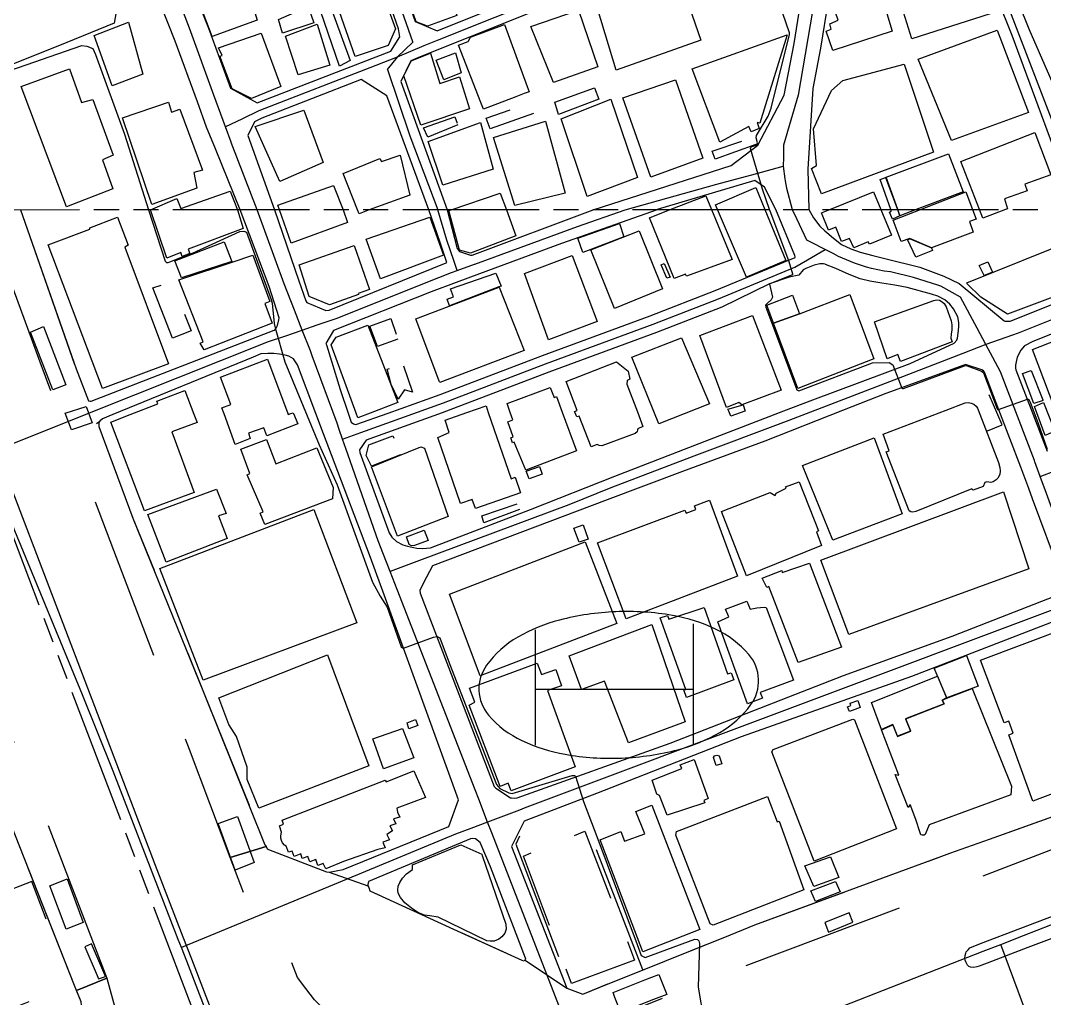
# Model space of a CAD drawing. Header units: millimetres. Extents: x 198785 to 203305, y 542885 to 545889.
# Drawn here: x 202383.6 to 202611.8, y 544328.8 to 544546.7 of the extents above; entities that cross this region are included whole.
import ezdxf

# ---------------------------------------------------------------- set-up
doc = ezdxf.new("R2010")
doc.units = ezdxf.units.MM
for name, pattern in [('FENCE_25K', [54.3, 28.7, -9.2, -16.4]), ('HIDDEN_BULD_25K', [28.8, 18.4, -10.4]), ('HIDDEN_IN_25K', [56.5, 36.5, -20]), ('HIDDEN_SIGUNGU_25K', [51.2, 30.4, -3.2, 5.6, -3.2, 5.6, -3.2])]:
    doc.linetypes.add(name, pattern=pattern)
for name, color, linetype in [('A0013114', 253, 'Continuous'), ('A0013117', 253, 'Continuous'), ('A0023214', 253, 'Continuous'), ('A0023217', 253, 'Continuous'), ('A0033324', 253, 'Continuous'), ('A0043325', 253, 'Continuous'), ('A0151224', 253, 'Continuous'), ('B0014111', 253, 'Continuous'), ('B0014112', 253, 'Continuous'), ('B0014113', 253, 'Continuous'), ('B0014114', 253, 'Continuous'), ('B0014116', 253, 'Continuous'), ('B0014118', 253, 'Continuous'), ('B0014511', 253, 'Continuous'), ('B0024120', 253, 'Continuous'), ('C0076117', 253, 'Continuous'), ('C0523121', 253, 'Continuous'), ('F0017111', 253, 'Continuous'), ('G0018113', 253, 'Continuous')]:
    doc.layers.add(name, color=color, linetype=linetype)

# ---------------------------------------------------------------- blocks, each defined once
blk = doc.blocks.new('B0014511')
at = {"layer": 'B0014511'}
blk.add_lwpolyline([(-31.17, -1.27, 0.169014), (-29, -6.77, 0.105159), (-21.57, -12.43, 0.067248), (-11.97, -15.47, 0.053397), (0.67, -16.3, 0.053397), (13.19, -14.44, 0.067248), (22.51, -10.63, 0.105159), (29.45, -4.38, 0.169014), (31.17, 1.27, 0.169014), (29, 6.77, 0.105159), (21.57, 12.43, 0.067248), (11.97, 15.47, 0.053397), (-0.67, 16.3, 0.053397), (-13.19, 14.44, 0.067248), (-22.51, 10.63, 0.105159), (-29.45, 4.38, 0.169014)], format="xyb", close=True, dxfattribs=at)
for points in [[(-18.64, 12.26), (-18.64, -13.46)], [(16.58, 13.62), (16.58, -13.46)], [(-18.64, -0.94), (16.58, -0.94)]]:
    blk.add_lwpolyline(points, dxfattribs=at)

msp = doc.modelspace()

# ---------------------------------------------------------------- linework, layer by layer
at = {"layer": 'A0013114'}
for points in [[(202383.58, 544504.49), (202383.58, 544504.49)], [(202383.58, 544504.49), (202384.51, 544501.77), (202395.97, 544469.11), (202398.77, 544461.93)], [(202401.01, 544456.22), (202408.65, 544435.83), (202424.4, 544397.06), (202438.05, 544363.04), (202438.3, 544362.63), (202438.59, 544362.16), (202438.87, 544361.97), (202451.79, 544356.97), (202452.36, 544356.91)], [(202374.77, 544278.66), (202375.21, 544279.19), (202387.76, 544306.69), (202397.17, 544327.33), (202397.11, 544328.02), (202395.65, 544331.7), (202382.43, 544364.99), (202370.38, 544395.89), (202356, 544430.18), (202355.9, 544430.35), (202318.02, 544415.03)], [(202505.37, 544331.12), (202508.88, 544329.77), (202514.53, 544332.04), (202521.85, 544334.98), (202532.54, 544339.27), (202540.54, 544342.48), (202547.25, 544345.17), (202588.92, 544360.49), (202590.7, 544361.13), (202599.58, 544364.3), (202632.53, 544376.07)], [(202461.01, 544353.86), (202461.23, 544353.49), (202461.47, 544352.74), (202480.11, 544344.23), (202495.29, 544337.31), (202495.7, 544337.2), (202496.05, 544337.3)]]:
    msp.add_lwpolyline(points, dxfattribs=at)
at = {"layer": 'A0013117'}
for points in [[(202612.12, 544707.19), (202611.5, 544704.48), (202595.85, 544667.79), (202580.78, 544637.2), (202577.28, 544630.55), (202579.54, 544619.29), (202582.53, 544611.03), (202595.26, 544577.37), (202608.32, 544544.81), (202615.21, 544529.02)], [(202618.91, 544504.58), (202604.61, 544543.33), (202591.54, 544575.92), (202578.77, 544609.64), (202576.31, 544616.47), (202574.48, 544619.19), (202571.72, 544620.25), (202562.21, 544599.52), (202559.66, 544594.21), (202559.85, 544589.57), (202562.25, 544578.4), (202563.52, 544572.48), (202564.71, 544566.93), (202564.52, 544560.62), (202563.59, 544551.11), (202561.89, 544540.51), (202560.16, 544531.57), (202559.06, 544513.57), (202559.28, 544504.56)], [(202476.42, 544544.41), (202546.05, 544572.3), (202553.79, 544575.16), (202555.19, 544579.8), (202553.6, 544587.76), (202553.32, 544589.18), (202551.09, 544595.01), (202550.04, 544596.83), (202548.29, 544599.87), (202544.25, 544605.87), (202540.91, 544611.17), (202538.4, 544612.48), (202526.52, 544612.14), (202511.27, 544607.13), (202501.79, 544603.34), (202474.45, 544593.01), (202467.32, 544590.31), (202463.79, 544589), (202457.4, 544586.64), (202457.68, 544585.77), (202471.53, 544546.46), (202476.42, 544544.41)], [(202430.4, 544531.61), (202436.35, 544528.32), (202466.14, 544539.85), (202468.1, 544543.03), (202467.86, 544544.82), (202453.9, 544584.48), (202453.63, 544585.29), (202419.23, 544573.29), (202418.07, 544572.76), (202416.37, 544568), (202425.51, 544544.96), (202430.4, 544531.61)], [(202511.23, 544504.54), (202541.98, 544514.42), (202547.88, 544518.9), (202553.75, 544530.03), (202555.98, 544541.56), (202557.64, 544551.88), (202558.19, 544557.51), (202558.41, 544561.15), (202555.21, 544569.86), (202554.18, 544571.04), (202547.48, 544568.57), (202472.11, 544538.37), (202470.58, 544537.71), (202468.38, 544533.08), (202478.71, 544504.53)], [(202432.55, 544504.51), (202427.02, 544518.11), (202425.06, 544522.92), (202423, 544528.56), (202418.04, 544542.11), (202408.66, 544565.75), (202405.4, 544566.79), (202367.27, 544551.82)], [(202474.61, 544504.52), (202465.24, 544529.89), (202459.48, 544533.52), (202437.39, 544524.96), (202435.72, 544524.15), (202434.27, 544521.04), (202440.18, 544504.51)], [(202551.92, 544504.56), (202549.4, 544509.54), (202547.28, 544511.06), (202525.49, 544504.55)], [(202398.77, 544461.93), (202399.14, 544461.84), (202399.33, 544461.84), (202440.1, 544477.69), (202440.47, 544477.97), (202440.85, 544478.7), (202441.17, 544479.96), (202441.22, 544480.42), (202439.03, 544487.45), (202432.55, 544504.51)], [(202432.55, 544504.51), (202432.55, 544504.51)], [(202440.18, 544504.51), (202445.61, 544488.66), (202447.21, 544484.22), (202447.37, 544483.87), (202451.66, 544482.09), (202452.39, 544482.12), (202478.48, 544492.69), (202478.61, 544492.77), (202477.09, 544497.23), (202474.61, 544504.52)], [(202440.18, 544504.51), (202440.18, 544504.51)], [(202525.49, 544504.54), (202504.18, 544497.03), (202485.9, 544490.23), (202480.69, 544488.29), (202475.11, 544486.21), (202453.36, 544477.65), (202451.65, 544474.74), (202451.75, 544474.4), (202454.86, 544464.48), (202456.62, 544459.18), (202457.29, 544457.16), (202457.83, 544456.82), (202458.01, 544456.74), (202458.34, 544456.64), (202465.54, 544459.22), (202477.15, 544463.39), (202499.92, 544472.04), (202523.9, 544480.9), (202538.44, 544486.56), (202556.22, 544493.92), (202556.22, 544494.06), (202556.14, 544494.32), (202551.92, 544504.55)], [(202474.61, 544504.52), (202474.61, 544504.52)], [(202478.71, 544504.52), (202480.93, 544495.87), (202481.39, 544495.2), (202483.9, 544494.38), (202484.27, 544494.39), (202511.23, 544504.54)], [(202478.71, 544504.53), (202478.71, 544504.52)], [(202511.23, 544504.54), (202511.24, 544504.54)], [(202525.49, 544504.55), (202525.49, 544504.54)], [(202551.92, 544504.55), (202551.92, 544504.56)], [(202559.28, 544504.56), (202559.28, 544504.56)], [(202559.28, 544504.56), (202560.32, 544502.69), (202561.73, 544500.84), (202562.88, 544499.82), (202563.32, 544499.43), (202564.79, 544498.2), (202566.53, 544496.79), (202568.66, 544495.83), (202570.69, 544495.06), (202573.53, 544494.36), (202576.51, 544493.61), (202584.02, 544491.72), (202589.4, 544489.73), (202592.78, 544488.11), (202602.82, 544479.77), (202603.05, 544479.72), (202603.45, 544479.72), (202604.13, 544479.72), (202624.29, 544487.75)], [(202562.06, 544492.49), (202561.76, 544492.47), (202560.5, 544492.16), (202558.65, 544491.43), (202558.02, 544491.14), (202557.06, 544489.93), (202554.88, 544489.49), (202550.49, 544488.01), (202539.93, 544482.85), (202525.32, 544477.16), (202501.33, 544468.3), (202478.53, 544459.64), (202477.56, 544459.29), (202460.6, 544453.2), (202459.16, 544451.01), (202459.19, 544450.46), (202465.77, 544432.52), (202466.32, 544431.59), (202467.41, 544430.61), (202468.83, 544429.84), (202469.82, 544429.58), (202470.52, 544429.43), (202471.21, 544429.27), (202471.92, 544429.11), (202473.17, 544429.07), (202474.97, 544429.18), (202497.24, 544437.71), (202516.01, 544445.19), (202536.15, 544452.99), (202553.74, 544459.69), (202560.17, 544462.14), (202581.88, 544470.29), (202591.65, 544474.78), (202592.3, 544475.45), (202592.42, 544475.92), (202592.6, 544477.01), (202592.73, 544478.42), (202592.73, 544479.41), (202592.46, 544480.64), (202591.51, 544482.46), (202590.72, 544483.5), (202589.62, 544484.47), (202588.02, 544485.29), (202586.59, 544485.75), (202581.21, 544487.18), (202578.45, 544487.74), (202575.56, 544488.13), (202572.91, 544488.59), (202570.75, 544489.15), (202568.24, 544490.13), (202565.33, 544491.47), (202563.01, 544492.35), (202562.93, 544492.37), (202562.54, 544492.47), (202562.06, 544492.49)], [(202627.56, 544482.43), (202609.18, 544475.19), (202607.36, 544474.18), (202606.56, 544473.25), (202605.75, 544471.68), (202605.45, 544470.25), (202605.37, 544469.89), (202605.35, 544469.21), (202605.43, 544468.82), (202608.86, 544459.99), (202612.44, 544450.76)], [(202452.36, 544356.91), (202455.51, 544357.55), (202479.01, 544367.09), (202481.23, 544373.03), (202464.64, 544418.69), (202462.73, 544423.97), (202461.57, 544427.03), (202452.9, 544449.95), (202451.13, 544454.62), (202449.42, 544459.14), (202445.31, 544470), (202444.42, 544471.29), (202443.38, 544471.88), (202442.56, 544472.1), (202441.33, 544472.38), (202440.03, 544472.53), (202438.68, 544472.53), (202437.13, 544472.43), (202435.4, 544471.7), (202404.19, 544458.9), (202401.89, 544457.95), (202401.29, 544457.42), (202401.07, 544457.13), (202401.01, 544456.78), (202401.01, 544456.22)], [(202594.19, 544470.01), (202593.81, 544469.93), (202576.43, 544463.55), (202566.78, 544459.76), (202549.48, 544452.98), (202531.13, 544446.23), (202514.32, 544439.91), (202475.39, 544425.19), (202474.1, 544422.68), (202472.62, 544419.8), (202472.68, 544419.08), (202489.12, 544375.99), (202489.51, 544375.63), (202492.8, 544373.52), (202493.01, 544373.46), (202493.65, 544373.4), (202494.3, 544373.47), (202528.41, 544385.64), (202566.98, 544400.77), (202591.2, 544409.54), (202614.24, 544418.5)], [(202615.47, 544423.15), (202609.17, 544440.09), (202608.3, 544442.42), (202606.5, 544447.14), (202601.61, 544459.95), (202598.4, 544468.35), (202598.22, 544468.61), (202597.85, 544468.85), (202594.19, 544470.01)], [(202632.53, 544376.07), (202632.46, 544376.42), (202629.85, 544384.13), (202618.01, 544413.62), (202617.7, 544413.77), (202616.56, 544413.8), (202582.16, 544400.53), (202544.17, 544387.05), (202511.94, 544374.48), (202495.84, 544368.31), (202492.99, 544362.68), (202505.37, 544331.12)], [(202496.05, 544337.3), (202496.2, 544337.52), (202496.17, 544337.77), (202488.34, 544358.12), (202486.03, 544363.52), (202484.98, 544364.39), (202484.31, 544364.45), (202483.84, 544364.38), (202461.16, 544354.87), (202460.97, 544354.18), (202461.01, 544353.86)]]:
    msp.add_lwpolyline(points, dxfattribs=at)
at = {"layer": 'A0023214'}
for points in [[(202443.23, 544278.74), (202426.33, 544322.37), (202420.63, 544337.08), (202419.44, 544340.16), (202418.74, 544341.96), (202404.22, 544379.46), (202397.39, 544396.47), (202382.33, 544433.01), (202378.34, 544443.22), (202375.7, 544449.97)], [(202443.23, 544278.74), (202494.05, 544298.61), (202508.78, 544304.37), (202511.93, 544305.6), (202515.3, 544306.92), (202525.45, 544310.89), (202528.66, 544312.14), (202531.39, 544313.21), (202540.56, 544316.79), (202542.71, 544317.63), (202546.52, 544319.12), (202598.14, 544339.3), (202602.06, 544340.84), (202607.14, 544342.82), (202640.63, 544355.91), (202643.84, 544357.17), (202648.67, 544359.05), (202669.34, 544367.13), (202671.95, 544368.16), (202674.79, 544369.27), (202715.57, 544385.21), (202737.61, 544393.46), (202746.41, 544396.76)]]:
    msp.add_lwpolyline(points, dxfattribs=at)
at = {"layer": 'A0023217'}
for points in [[(202572.3, 544627.2), (202573.52, 544625.76), (202574.2, 544624.84), (202575.74, 544622.77), (202576.58, 544621.03), (202594, 544575.16), (202621.06, 544504.58), (202621.06, 544504.58)], [(202454.52, 544588.78), (202455.52, 544585.97), (202470.98, 544542), (202471.02, 544541.88), (202467.55, 544538.52)], [(202560, 544575.6), (202554.28, 544573.32), (202476.42, 544542.25), (202473.5, 544541.06), (202467.55, 544538.52)], [(202560, 544575.6), (202560.47, 544571.52), (202560.76, 544568.97), (202561.47, 544561.15), (202560.65, 544551.88), (202556.91, 544530.03), (202553.63, 544518.9), (202553.61, 544516.17), (202553.6, 544514.21)], [(202429.28, 544522.98), (202426.67, 544530.07), (202421.21, 544544.96), (202412.82, 544566.96), (202410.81, 544572.23)], [(202467.55, 544538.52), (202462.8, 544536.68), (202436.69, 544526.57), (202432.91, 544524.74), (202429.28, 544522.98)], [(202467.55, 544538.52), (202465.33, 544535.81), (202465.35, 544535.74), (202470.38, 544521.01), (202476.58, 544504.53), (202476.58, 544504.53)], [(202436.36, 544504.51), (202436.36, 544504.51), (202430.54, 544519.53), (202430.52, 544519.59), (202429.28, 544522.98)], [(202518.36, 544504.54), (202518.36, 544504.54), (202538.77, 544510.24), (202547.39, 544512.55), (202553.6, 544514.21)], [(202553.6, 544514.21), (202553.95, 544511.44), (202554.02, 544510.96), (202554.34, 544509.37), (202555.6, 544504.56)], [(202446.37, 544477.72), (202444.63, 544482.15), (202442.32, 544488.05), (202436.36, 544504.51)], [(202480.91, 544490.97), (202480.14, 544493.23), (202478.61, 544497.75), (202476.59, 544504.53)], [(202480.91, 544490.97), (202484.78, 544492.4), (202484.84, 544492.42), (202507.71, 544500.78), (202518.36, 544504.54)], [(202562.93, 544495.67), (202559.89, 544497.24), (202558.85, 544497.77), (202556.12, 544503.62), (202555.6, 544504.56), (202555.6, 544504.56)], [(202455.36, 544453.44), (202459.47, 544454.92), (202477.84, 544461.51), (202500.62, 544470.17), (202524.61, 544479.03), (202539.18, 544484.71), (202556.17, 544491.73), (202558.97, 544493.37), (202562.93, 544495.67)], [(202598.73, 544474.48), (202596.77, 544478.14), (202593.07, 544485.06), (202588.71, 544487.51), (202588, 544487.74), (202582.62, 544489.45), (202577.48, 544490.68), (202576.04, 544490.87), (202573.22, 544491.47), (202572.14, 544491.75), (202569.47, 544492.59), (202565.93, 544494.13), (202564.67, 544494.78), (202562.93, 544495.67)], [(202446.37, 544477.72), (202449.72, 544478.86), (202453.92, 544480.3), (202476.79, 544489.45), (202479.66, 544490.51), (202480.91, 544490.97)], [(202629.01, 544486.19), (202626.09, 544485.09), (202625.24, 544484.78), (202605.93, 544477.02), (202604.65, 544476.57), (202598.73, 544474.48)], [(202610.88, 544445.07), (202614.36, 544446.43), (202671.53, 544468.84), (202705.86, 544482.3), (202712.78, 544485.01)], [(202375.7, 544449.97), (202399.71, 544459.54), (202437.75, 544474.69), (202438.61, 544475.06), (202442.51, 544476.39), (202446.37, 544477.72)], [(202455.36, 544453.44), (202454.6, 544455.59), (202454.13, 544456.95), (202448.61, 544471.99), (202448.18, 544473.08), (202446.37, 544477.72)], [(202598.73, 544474.48), (202593.62, 544472.51), (202579.16, 544466.92), (202554.82, 544457.56), (202533.64, 544449.61), (202515.16, 544442.55), (202505.78, 544438.81), (202472.49, 544426.35), (202465.97, 544423.91)], [(202610.88, 544445.07), (202609.68, 544448.38), (202609.58, 544448.63), (202601.98, 544468.43), (202600.27, 544471.6), (202598.73, 544474.48)], [(202465.97, 544423.91), (202464.49, 544427.71), (202463.31, 544430.75), (202456.1, 544451.3), (202455.36, 544453.44)], [(202620.79, 544418.09), (202619.89, 544420.42), (202618.64, 544423.67), (202612.24, 544441.32), (202610.88, 544445.07)], [(202487.68, 544368.09), (202485.71, 544373.17), (202484.91, 544375.24), (202467.53, 544419.91), (202465.97, 544423.91)], [(202620.79, 544418.09), (202616.63, 544416.53), (202495.85, 544371.19), (202494.78, 544370.78), (202487.68, 544368.09)], [(202487.68, 544368.09), (202483.98, 544366.68), (202480.53, 544365.37), (202456.5, 544355.45), (202435.48, 544346.78), (202419.44, 544340.16)], [(202511.93, 544305.6), (202500.87, 544334.1), (202488.61, 544365.7), (202487.68, 544368.09)], [(202624.55, 544280.2), (202623.31, 544283.56), (202622.84, 544284.83), (202610.53, 544318.02), (202602.06, 544340.84)]]:
    msp.add_lwpolyline(points, dxfattribs=at)
at = {"layer": 'A0033324', "linetype": 'HIDDEN_IN_25K', "flags": 128}
for points in [[(202383.58, 544504.49), (202384.51, 544501.77), (202395.97, 544469.11), (202398.77, 544461.93), (202399.14, 544461.84), (202399.33, 544461.84), (202394.26, 544460.95), (202393.79, 544460.97), (202393.16, 544461.02), (202392.65, 544461.15), (202392.38, 544461.3), (202392.05, 544461.5), (202391.45, 544462.05), (202390.64, 544463.29), (202387.99, 544470.53), (202381.98, 544486.95), (202378.6, 544495.72), (202375.22, 544504.49)], [(202438.3, 544362.63), (202430.34, 544360.19), (202421.23, 544384.25), (202414.3, 544402.5), (202404.39, 544428.58), (202396.74, 544448.66), (202396.41, 544449.87), (202396.46, 544451.43), (202396.67, 544452.89), (202397.25, 544454.4), (202398.63, 544455.69), (202401.29, 544457.42), (202401.07, 544457.13), (202401.01, 544456.78), (202401.01, 544456.22), (202408.65, 544435.83), (202424.4, 544397.06), (202438.05, 544363.04), (202438.3, 544362.63)], [(202402.79, 544333.34), (202396.09, 544330.6), (202395.65, 544331.7), (202382.43, 544364.99), (202370.38, 544395.89), (202356, 544430.18), (202355.9, 544430.35), (202318.02, 544415.03), (202317.98, 544417.09), (202318.35, 544418.36), (202319.03, 544419.28), (202319.85, 544420.06), (202334.35, 544425.52), (202336.7, 544426.9), (202347.55, 544433.25), (202348.89, 544433.89), (202357.71, 544437.16), (202359.61, 544437.59), (202361.02, 544437.34), (202362, 544436.85), (202362.98, 544436.01), (202363.29, 544435.42), (202382.62, 544384.43), (202383.45, 544382.45), (202389.11, 544368.97), (202402.79, 544333.34)], [(202430.34, 544360.19), (202438.3, 544362.63), (202438.59, 544362.16), (202438.87, 544361.97), (202451.79, 544356.97), (202452.36, 544356.91), (202461.01, 544353.86), (202461.23, 544353.49), (202461.47, 544352.74), (202480.11, 544344.23), (202495.29, 544337.31), (202495.7, 544337.2), (202496.05, 544337.3), (202505.37, 544331.12), (202508.88, 544329.77), (202514.53, 544332.04), (202521.85, 544334.98), (202532.54, 544339.27), (202540.54, 544342.48), (202547.25, 544345.17), (202588.92, 544360.49), (202590.7, 544361.13), (202599.58, 544364.3), (202632.53, 544376.07), (202633.18, 544374.08), (202633.15, 544372.95), (202633, 544371.49), (202632.83, 544370.61), (202632.4, 544369.85), (202631.97, 544369.4), (202619.16, 544364.14), (202587.14, 544351.85), (202538.16, 544333.4), (202519.75, 544326.01), (202502.08, 544318.88), (202492.03, 544319.42), (202486.67, 544317.67), (202482.58, 544316.92), (202479.5, 544316.48), (202476.65, 544316.33), (202473.69, 544316.41), (202469.99, 544316.96), (202464.36, 544318.43), (202458.91, 544321.09), (202457.93, 544321.62), (202455.74, 544322.8), (202453.35, 544324.42), (202451.29, 544326.35), (202449.12, 544328.52), (202447.21, 544331.04), (202445.35, 544333.45), (202443.81, 544337.38), (202439.84, 544345.86), (202439.41, 544346.34), (202437.37, 544347.15), (202435.43, 544347.93), (202434.83, 544348.35), (202430.34, 544360.19)], [(202366.58, 544267.83), (202367.85, 544269.57), (202367.81, 544272.03), (202367.96, 544272.28), (202374.77, 544278.66), (202375.21, 544279.19), (202387.76, 544306.69), (202397.17, 544327.33), (202397.11, 544328.02), (202396.09, 544330.6), (202402.79, 544333.34), (202404.77, 544326.25), (202405.64, 544320.91), (202406.78, 544312.96), (202407.85, 544306.84), (202408.05, 544303.19), (202407.84, 544299.85), (202407.12, 544296.19), (202406.23, 544293.14), (202405.06, 544290.08), (202403.37, 544286.63), (202401.12, 544283.64), (202398.58, 544280.81), (202395.67, 544278.73), (202392.39, 544276.86), (202385.6, 544274.57), (202366.58, 544267.83)]]:
    msp.add_lwpolyline(points, dxfattribs=at)
at = {"layer": 'A0043325'}
msp.add_lwpolyline([(202399.56, 544457.08), (202394.93, 544455.46), (202393.54, 544459.22), (202398.24, 544460.69), (202399.56, 544457.08)], dxfattribs=at)
at = {"layer": 'A0151224'}
for points in [[(202435.69, 544359.1), (202431.45, 544357.38), (202427.64, 544367.8), (202431.97, 544369.34), (202435.69, 544359.1)], [(202397.57, 544345.7), (202393.79, 544344.24), (202390.14, 544353.9), (202393.95, 544355.44), (202397.57, 544345.7)], [(202517.74, 544325.82), (202517.35, 544325.66), (202516.08, 544329.04), (202515.68, 544330.11), (202522.75, 544332.93), (202525.83, 544334.16), (202527.67, 544329.7), (202524.68, 544328.53), (202517.74, 544325.82)]]:
    msp.add_lwpolyline(points, dxfattribs=at)
at = {"layer": 'B0014111'}
for points in [[(202465.49, 544541.13), (202458.14, 544538.65), (202449.6, 544563.11), (202459.22, 544566.74), (202467.19, 544544.86), (202465.49, 544541.13)], [(202599.71, 544548.17), (202582.26, 544542.62), (202577.05, 544559.3), (202594.54, 544565.29), (202599.71, 544548.17)], [(202395.87, 544561.79), (202396.59, 544559.93), (202399.14, 544560.83), (202400.04, 544558.75), (202401.8, 544558.98), (202405.96, 544554.63), (202404.44, 544546.08), (202393.91, 544541.81), (202376.23, 544534.74), (202370, 544551.94), (202387.49, 544558.25), (202395.87, 544561.79)], [(202431.81, 544557.76), (202432.68, 544555), (202433.7, 544555.38), (202436.33, 544546.77), (202426.32, 544543.12), (202421.94, 544554.7), (202431.81, 544557.76)], [(202480.82, 544547.77), (202474.26, 544545.46), (202471.8, 544546.42), (202469.36, 544553.33), (202477.92, 544556.52), (202480.82, 544547.77)], [(202535.24, 544542.3), (202516.36, 544535.61), (202512.2, 544549.39), (202530.61, 544555.68), (202535.24, 544542.3)], [(202457.02, 544537.76), (202454.71, 544536.54), (202449.59, 544551.22), (202451.95, 544551.91), (202457.02, 544537.76)], [(202448.99, 544546.18), (202441.95, 544543.87), (202441.06, 544546.88), (202447.7, 544549.78), (202448.99, 544546.18)], [(202410.84, 544534.72), (202404.03, 544532.15), (202400.02, 544543.32), (202407.63, 544546.32), (202410.84, 544534.72)], [(202441.6, 544531.96), (202435.09, 544529.3), (202430.74, 544531.48), (202428.01, 544538.71), (202428.5, 544538.86), (202427.74, 544540.6), (202437.21, 544543.88), (202441.6, 544531.96)], [(202452.51, 544536.74), (202445.49, 544534.59), (202442.67, 544543.21), (202449.71, 544545.88), (202452.51, 544536.74)], [(202493.97, 544529.68), (202486.79, 544526.9), (202486.2, 544528.41), (202481.22, 544541.18), (202483.39, 544542.05), (202483.84, 544542.99), (202491.48, 544545.79), (202496.53, 544531.98), (202496.95, 544530.83), (202495.82, 544530.4), (202493.97, 544529.68)], [(202554.44, 544543.48), (202548.37, 544523.8), (202547.77, 544523.98), (202548.24, 544522.64), (202546.41, 544521.88), (202545.93, 544523.04), (202539.43, 544519.62), (202533.29, 544535.91), (202554.44, 544543.48)], [(202474.98, 544539.42), (202477.06, 544532.62), (202481.45, 544534.12), (202483.67, 544527.03), (202472.78, 544523.36), (202469.03, 544534.35), (202470.62, 544537.67), (202474.98, 544539.42)], [(202587.09, 544517.32), (202562.07, 544508.05), (202559.88, 544513.72), (202561.01, 544514.39), (202560.36, 544522.55), (202564.32, 544531.06), (202566.83, 544533.33), (202580.53, 544536.99), (202587.09, 544517.32)], [(202394.52, 544535.93), (202397.19, 544528.42), (202399.67, 544529.09), (202404.2, 544516.65), (202401.87, 544515.66), (202404.14, 544509.15), (202393.82, 544505.18), (202383.71, 544531.95), (202394.52, 544535.93)], [(202535.69, 544516), (202524.04, 544511.77), (202517.84, 544529.44), (202529.58, 544533.49), (202535.69, 544516)], [(202512.49, 544529.17), (202503.48, 544525.75), (202502.67, 544528.5), (202511.54, 544531.66), (202512.49, 544529.17)], [(202416.57, 544528.47), (202417.26, 544526.28), (202419.09, 544526.97), (202424.11, 544513.37), (202422.18, 544512.8), (202422.89, 544509.31), (202412.85, 544505.66), (202406.32, 544525.03), (202416.57, 544528.47)], [(202521.08, 544511.74), (202509.85, 544507.48), (202504.1, 544524.81), (202515.15, 544529.2), (202521.08, 544511.74)], [(202451.04, 544515.07), (202441.37, 544510.8), (202435.9, 544523.04), (202446.73, 544526.75), (202451.04, 544515.07)], [(202488.91, 544513.56), (202477.7, 544510.02), (202474.46, 544519.72), (202486.09, 544523.96), (202488.91, 544513.56)], [(202504.99, 544508.2), (202493.73, 544505.5), (202488.97, 544520.63), (202500.57, 544524.29), (202504.99, 544508.2)], [(202579.1, 544504.57), (202579.1, 544504.57), (202576.54, 544511.8), (202590.4, 544516.97), (202593.65, 544508.53), (202583.19, 544504.57)], [(202441.34, 544504.51), (202441.34, 544504.51), (202440.97, 544505.51), (202453.36, 544509.95), (202455.47, 544504.52), (202455.47, 544504.52)], [(202412.59, 544504.5), (202418.43, 544507.03), (202419.33, 544504.78), (202430.3, 544508.7), (202431.93, 544504.51)], [(202479.57, 544504.53), (202490.47, 544508.23), (202491.89, 544504.53), (202491.89, 544504.53)], [(202528.36, 544504.55), (202536.33, 544507.66), (202537.61, 544504.55)], [(202538.96, 544504.55), (202538.96, 544504.55), (202538.49, 544505.65), (202547.46, 544509.48), (202549.49, 544504.56), (202549.49, 544504.55)], [(202563.95, 544504.56), (202563.95, 544504.56), (202573.72, 544508.49), (202575.33, 544504.57)], [(202584.15, 544504.57), (202584.15, 544504.57), (202594.3, 544508.54), (202595.76, 544504.57)], [(202416.59, 544470.21), (202401.82, 544464.71), (202389.78, 544496.68), (202399, 544500.21), (202399.07, 544500.5), (202405.21, 544502.87), (202407.6, 544496.64), (202406.83, 544496.21), (202416.59, 544470.21)], [(202431.93, 544504.51), (202431.93, 544504.51), (202433.19, 544500.38), (202420.98, 544495.72), (202421.33, 544494.79), (202419.62, 544494.13), (202419.28, 544495), (202416.21, 544493.72), (202412.59, 544504.5), (202412.59, 544504.5)], [(202455.47, 544504.52), (202456.45, 544501.72), (202443.94, 544497.07), (202441.34, 544504.51)], [(202477.86, 544494.39), (202463.79, 544489.12), (202460.59, 544497.97), (202474.8, 544502.85), (202477.86, 544494.39)], [(202491.89, 544504.53), (202493.98, 544498.68), (202483.88, 544494.83), (202481.45, 544495.54), (202479.03, 544504.35), (202479.57, 544504.53), (202479.57, 544504.53)], [(202537.61, 544504.55), (202537.61, 544504.55), (202542.2, 544493.43), (202532.03, 544489.71), (202531.81, 544490.17), (202529.28, 544489.24), (202523.77, 544502.75), (202528.36, 544504.55), (202528.36, 544504.55)], [(202549.49, 544504.55), (202554.16, 544493.18), (202545.36, 544489.51), (202538.96, 544504.55)], [(202575.33, 544504.57), (202575.33, 544504.56), (202577.68, 544498.87), (202572.79, 544496.85), (202572.53, 544497.38), (202569.29, 544496.06), (202568.32, 544498.15), (202566.53, 544497.43), (202565.31, 544500.63), (202563.69, 544500.01), (202562.09, 544503.81), (202563.95, 544504.56)], [(202595.76, 544504.57), (202595.77, 544504.57), (202596.56, 544502.42), (202595.11, 544501.91), (202595.92, 544499.56), (202586.61, 544496.07), (202581.79, 544498.11), (202579.84, 544497.47), (202578.06, 544502.18), (202584.15, 544504.57)], [(202583.19, 544504.57), (202583.19, 544504.57), (202579.58, 544503.2), (202579.1, 544504.57)], [(202510.69, 544495.68), (202508.9, 544495.01), (202507.77, 544498.23), (202517.1, 544501.48), (202518.05, 544498.52), (202510.69, 544495.68)], [(202526.68, 544486.9), (202515.95, 544482.5), (202510.73, 544495.59), (202521.48, 544499.84), (202526.68, 544486.9)], [(202622.61, 544488.38), (202603.53, 544481.26), (202597.63, 544485.08), (202594.56, 544488.03), (202594.5, 544488.21), (202619.23, 544498.17), (202620.01, 544498.43), (202620.66, 544498.33), (202620.99, 544498.15), (202623.81, 544490.94), (202622.61, 544488.38)], [(202430.7, 544493.01), (202419.44, 544489.33), (202417.97, 544493.16), (202428.97, 544497.35), (202430.7, 544493.01)], [(202458.95, 544485.66), (202452.46, 544483.31), (202447.93, 544485.23), (202445.7, 544492.27), (202457.96, 544496.57), (202461.34, 544486.75), (202458.86, 544485.86), (202458.95, 544485.66)], [(202439.68, 544479.28), (202424.48, 544473.34), (202423.66, 544474.82), (202424.31, 544475.12), (202418.87, 544488.89), (202419.51, 544489.14), (202430.77, 544492.82), (202435.33, 544494.41), (202439.18, 544484.08), (202438.06, 544483.67), (202439.68, 544479.28)], [(202512.12, 544479.64), (202501.24, 544475.55), (202495.91, 544490.34), (202506.57, 544494.34), (202512.12, 544479.64)], [(202490.2, 544487.33), (202479.21, 544483.1), (202478.66, 544484.62), (202480.1, 544485.11), (202479.4, 544486.92), (202489.52, 544490.4), (202490.71, 544487.5), (202490.2, 544487.33)], [(202495.87, 544473.16), (202477.07, 544466.02), (202476.89, 544466.36), (202471.66, 544480.19), (202490.23, 544487.27), (202495.87, 544473.16)], [(202557.18, 544481.36), (202551.41, 544479.23), (202549.89, 544483.3), (202555.66, 544485.46), (202557.18, 544481.36)], [(202568.45, 544485.65), (202573.77, 544471.32), (202556.82, 544464.71), (202551.41, 544479.23), (202557.18, 544481.35), (202557.19, 544481.33), (202568.45, 544485.65)], [(202591.23, 544475.1), (202579.73, 544470.73), (202579.15, 544472.3), (202576.74, 544471.34), (202573.89, 544479.56), (202587.12, 544484.32), (202587.76, 544484.44), (202588.37, 544484.36), (202589.02, 544484.04), (202589.45, 544483.64), (202589.89, 544482.86), (202590.99, 544479.76), (202591.17, 544478.91), (202591.18, 544477.8), (202591.04, 544476.8), (202590.93, 544475.88), (202591.23, 544475.1)], [(202553.09, 544464.32), (202544.33, 544461.06), (202543.66, 544461.55), (202540.96, 544460.43), (202535, 544476.48), (202546.71, 544480.99), (202553.09, 544464.32)], [(202461.5, 544459.2), (202458.8, 544458.17), (202458.42, 544459.19), (202452.85, 544474.42), (202453.94, 544476.11), (202461.03, 544478.81), (202467.69, 544461.58), (202461.5, 544459.2)], [(202621.87, 544455.43), (202616.67, 544453.41), (202614.17, 544460.01), (202609.12, 544473.36), (202621.83, 544478.33), (202629.01, 544460.09), (202629.65, 544458.45), (202624.14, 544456.31), (202621.87, 544455.43)], [(202537.17, 544461.29), (202525.88, 544456.84), (202519.8, 544471.65), (202530.89, 544476), (202537.17, 544461.29)], [(202443.16, 544459.1), (202443.25, 544458.87), (202443.85, 544459.11), (202444.33, 544459.29), (202444.41, 544459.11), (202445.39, 544456.84), (202438.52, 544454.13), (202437.83, 544455.9), (202434.37, 544454.72), (202434.76, 544453.55), (202431.43, 544452.19), (202428.94, 544459.03), (202428.45, 544460.38), (202430.44, 544461.16), (202428.15, 544467.2), (202438.61, 544471.21), (202443.16, 544459.1)], [(202521.06, 544459.52), (202522.32, 544456.21), (202521.14, 544455.72), (202521.11, 544455.5), (202520.99, 544455.04), (202520.59, 544454.64), (202513.14, 544451.94), (202512.57, 544451.96), (202512.12, 544452.23), (202510.77, 544451.68), (202508.1, 544458.54), (202507.58, 544458.38), (202507.11, 544459.44), (202507.04, 544459.59), (202507.67, 544459.79), (202505.18, 544466.26), (202516.42, 544470.63), (202519.03, 544468.54), (202519.41, 544466.76), (202518.81, 544466.5), (202518.72, 544465.66), (202521.06, 544459.52)], [(202422.28, 544441.55), (202411.19, 544437.41), (202403.72, 544457.22), (202408.06, 544458.92), (202414.17, 544461.3), (202413.98, 544461.9), (202420.21, 544464.23), (202422.24, 544458.99), (202422.96, 544457.15), (202417.29, 544455.01), (202422.28, 544441.55)], [(202501.63, 544464.91), (202502.54, 544462.72), (202503.02, 544462.93), (202504.32, 544459.43), (202507.52, 544450.78), (202496.18, 544446.53), (202493.63, 544452.73), (202493.25, 544452.56), (202492.83, 544453.74), (202493.37, 544453.91), (202492.16, 544457.3), (202493.31, 544457.74), (202492.73, 544459.37), (202492.03, 544461.32), (202501.63, 544464.91)], [(202601.04, 544444.34), (202600.39, 544443.88), (202599.88, 544443.72), (202598.92, 544443.91), (202598.51, 544443.78), (202598.14, 544442.89), (202595.89, 544442.06), (202595.62, 544442.31), (202583.11, 544437.3), (202582.46, 544437.16), (202582.02, 544437.19), (202581.66, 544437.41), (202576.55, 544450.59), (202577.19, 544450.8), (202575.82, 544454.5), (202589.91, 544459.88), (202594.16, 544461.51), (202594.85, 544461.58), (202595.44, 544461.46), (202596.08, 544461.19), (202596.6, 544460.77), (202596.9, 544460.3), (202597.05, 544459.92), (202601.55, 544448.19), (202601.88, 544447.08), (202601.95, 544446.33), (202601.83, 544445.54), (202601.42, 544444.73), (202601.04, 544444.34)], [(202487.85, 544459.34), (202492.94, 544444.58), (202493.8, 544444.91), (202495, 544441.44), (202484.99, 544437.95), (202484.26, 544439.96), (202481.67, 544439.05), (202476.57, 544453.79), (202479.14, 544454.91), (202478.23, 544457.63), (202483.07, 544459.32), (202487.34, 544460.8), (202487.85, 544459.34)], [(202438.41, 544453.37), (202440.48, 544447.94), (202449.62, 544451.5), (202453.26, 544442.61), (202453.1, 544440.09), (202438.06, 544434.41), (202436.99, 544436.94), (202437.64, 544437.25), (202434.13, 544445.45), (202434.73, 544445.73), (202432.68, 544451.17), (202438.41, 544453.37)], [(202580.07, 544436.8), (202564.62, 544430.88), (202557.85, 544447.55), (202573.86, 544453.74), (202580.07, 544436.8)], [(202478.87, 544436.14), (202467.64, 544431.76), (202461.83, 544447.25), (202472.8, 544451.73), (202473.64, 544451.38), (202478.87, 544436.14)], [(202557.16, 544443.93), (202561.47, 544433.01), (202560.98, 544432.78), (202562.13, 544429.7), (202545.4, 544422.97), (202539.81, 544437.32), (202550.64, 544441.55), (202551.8, 544440.89), (202552.03, 544441.36), (202554.26, 544442.47), (202554.1, 544442.8), (202557.16, 544443.93)], [(202429.61, 544431.25), (202416.04, 544425.99), (202411.96, 544436.59), (202427.24, 544442.3), (202429.39, 544436.87), (202427.72, 544436.32), (202429.61, 544431.25)], [(202608.28, 544424.54), (202568.17, 544409.85), (202561.96, 544426.45), (202602.7, 544441.7), (202608.28, 544424.54)], [(202537.16, 544439.83), (202543.39, 544422.91), (202518.59, 544413.35), (202512.21, 544430.3), (202531.67, 544437.62), (202531.95, 544436.92), (202534.08, 544437.75), (202533.77, 544438.52), (202537.16, 544439.83)], [(202458.54, 544412.52), (202424.27, 544399.68), (202414.62, 544424.61), (202448.99, 544437.75), (202458.54, 544412.52)], [(202516.51, 544412.37), (202486.03, 544400.66), (202479.17, 544418.89), (202509.43, 544430.56), (202516.51, 544412.37)], [(202559.44, 544425.81), (202566.56, 544407.08), (202556.94, 544403.67), (202550.37, 544420.55), (202549.89, 544420.35), (202548.91, 544422.47), (202553.23, 544424.14), (202553.35, 544423.67), (202559.44, 544425.81)], [(202535.95, 544415.93), (202541.15, 544401.11), (202541.94, 544401.35), (202542.56, 544399.75), (202532.01, 544395.83), (202531.39, 544397.53), (202531.9, 544397.66), (202526.14, 544413.59), (202527.77, 544414.15), (202528.11, 544413.31), (202535.95, 544415.93)], [(202545.45, 544417.32), (202546.18, 544415.54), (202547.68, 544415.84), (202549.34, 544415.98), (202549.79, 544415.91), (202555.87, 544399.73), (202548.47, 544396.97), (202548.96, 544395.68), (202545.6, 544394.43), (202539.01, 544412.68), (202541.42, 544413.81), (202540.73, 544415.5), (202545.45, 544417.32)], [(202524.29, 544412.1), (202531.73, 544390.43), (202519.08, 544385.78), (202513.77, 544399.47), (202508.58, 544397.64), (202505.85, 544405.16), (202524.29, 544412.1)], [(202617.67, 544399.57), (202621.32, 544389.4), (202622.35, 544389.82), (202623.06, 544387.9), (202625.03, 544388.66), (202628.23, 544379.96), (202609.2, 544372.78), (202603.87, 544387.5), (202604.82, 544387.91), (202603.84, 544390.61), (202602.82, 544390.18), (202597.57, 544404.17), (202616.73, 544411.37), (202620, 544402.53), (202618.13, 544401.77), (202618.81, 544400.02), (202617.67, 544399.57)], [(202461.25, 544380.62), (202436.73, 544371.22), (202434.09, 544377.54), (202434.11, 544380.33), (202431.74, 544387.16), (202430.01, 544389.84), (202427.76, 544395.79), (202451.99, 544405.32), (202461.25, 544380.62)], [(202597.05, 544398.36), (202590.03, 544395.8), (202587.25, 544402.41), (202594.46, 544405.2), (202597.05, 544398.36)], [(202498.75, 544403.53), (202499.68, 544400.99), (202502.9, 544402.1), (202504.19, 544398.43), (202501.04, 544397.4), (202507.23, 544380.42), (202492.95, 544375.05), (202492.26, 544376.77), (202490.49, 544376.02), (202483.6, 544394.16), (202484.84, 544394.8), (202483.65, 544397.92), (202498.75, 544403.53)], [(202580.83, 544391.1), (202581.91, 544388.37), (202579.05, 544387.22), (202578.04, 544389.81), (202575.45, 544388.73), (202573.23, 544394.72), (202587.94, 544400.59), (202589.96, 544395.76), (202588.98, 544395.27), (202589.41, 544394.47), (202580.83, 544391.1)], [(202595.71, 544397.83), (202604.47, 544376.09), (202604.33, 544374.19), (202586.11, 544367.5), (202585.18, 544365.33), (202584.98, 544365.15), (202584.54, 544365.14), (202584.21, 544365.26), (202584.07, 544365.69), (202583.12, 544368.66), (202581.9, 544371.99), (202581.44, 544371.32), (202578.54, 544378.72), (202579.33, 544378.55), (202575.47, 544388.67), (202578.02, 544389.76), (202579.02, 544387.13), (202581.99, 544388.32), (202580.9, 544391.08), (202589.46, 544394.44), (202589.03, 544395.26), (202590.03, 544395.72), (202595.71, 544397.83)], [(202578.82, 544366.59), (202560.46, 544359.37), (202551, 544383.77), (202551.36, 544384.27), (202569.06, 544391.05), (202569.49, 544390.9), (202578.82, 544366.59)], [(202471.24, 544382.39), (202464.46, 544379.99), (202462.08, 544386.63), (202468.7, 544388.94), (202471.24, 544382.39)], [(202536.12, 544372.37), (202527.73, 544369.63), (202526.01, 544374.02), (202525.41, 544374.32), (202524.37, 544377.44), (202531.01, 544380.05), (202530.64, 544380.87), (202533.71, 544382.05), (202536.86, 544373.37), (202535.9, 544372.88), (202536.12, 544372.37)], [(202471.21, 544379.48), (202473.84, 544373.6), (202467.47, 544371.2), (202467.59, 544370.31), (202468.12, 544369.15), (202466.75, 544368.8), (202467.24, 544367.73), (202465.93, 544367.27), (202466.52, 544366.12), (202465.25, 544365.34), (202465.82, 544364.13), (202464.37, 544363.59), (202464.86, 544362.33), (202463.19, 544361.99), (202455.59, 544359.3), (202451.6, 544357.64), (202451.04, 544358.83), (202449.86, 544358.43), (202449.43, 544359.74), (202448.08, 544359.23), (202447.62, 544360.45), (202446.37, 544360.01), (202446.03, 544360.99), (202444.61, 544360.44), (202444.12, 544361.61), (202443.3, 544361.35), (202442.78, 544362.7), (202442.39, 544362.92), (202441.99, 544363.48), (202441.78, 544364.01), (202441.6, 544364.49), (202441.57, 544365.05), (202441.75, 544365.81), (202441.31, 544367.24), (202442.22, 544367.64), (202441.87, 544368.49), (202464.84, 544377.4), (202465.08, 544377.09), (202471.21, 544379.48)], [(202550.1, 544373.76), (202552.19, 544368.15), (202552.7, 544368.32), (202558.16, 544352.98), (202537.97, 544345.09), (202537.28, 544345.42), (202529.62, 544365.19), (202529.76, 544366.01), (202530.97, 544366.45), (202550.1, 544373.76)], [(202524.29, 544371.86), (202535.01, 544344.14), (202522.27, 544339.15), (202512.78, 544364.15), (202517.37, 544365.96), (202518.21, 544363.87), (202522.75, 544365.49), (202520.75, 544370.47), (202524.29, 544371.86)], [(202489.17, 544341.56), (202488.29, 544341.55), (202487.51, 544341.66), (202476.69, 544346.94), (202474.81, 544347.18), (202473.63, 544347.38), (202472.32, 544347.89), (202470.75, 544348.88), (202469.21, 544350.06), (202468.25, 544351.26), (202467.79, 544352.27), (202467.66, 544352.91), (202467.74, 544353.79), (202468.1, 544354.65), (202468.73, 544355.61), (202469.59, 544356.59), (202470.92, 544357.52), (202470.98, 544358.57), (202481.75, 544363.02), (202486.41, 544360.95), (202486.48, 544360.62), (202491.77, 544345.36), (202491.81, 544344.22), (202491.52, 544343.32), (202490.89, 544342.51), (202490.19, 544341.97), (202489.17, 544341.56)], [(202566, 544355.72), (202560.38, 544353.72), (202558.42, 544358.36), (202564.11, 544360.36), (202566, 544355.72)]]:
    msp.add_lwpolyline(points, dxfattribs=at)
at = {"layer": 'B0014112'}
for points in [[(202577.89, 544544.32), (202564.66, 544540), (202563.18, 544544.3), (202564.27, 544544.78), (202563.94, 544545.94), (202565.84, 544546.73), (202564.54, 544550.44), (202565.56, 544550.82), (202564.48, 544555.26), (202566.25, 544555.77), (202565.44, 544559.89), (202572.74, 544561.41), (202577.89, 544544.32)], [(202597.31, 544504.57), (202597.31, 544504.57), (202593.13, 544515.31), (202609.63, 544521.7), (202613.19, 544512.3), (202607.41, 544510.21), (202607.97, 544508.72), (202602.91, 544506.95), (202603.57, 544504.75), (202603.11, 544504.58)], [(202458.69, 544504.52), (202458.69, 544504.52), (202455.51, 544512.57), (202463.7, 544515.98), (202464.03, 544515.25), (202468.2, 544516.67), (202470.39, 544507.75), (202461.27, 544504.52), (202461.27, 544504.52)], [(202461.27, 544504.52), (202459.03, 544503.59), (202458.69, 544504.52)], [(202603.11, 544504.58), (202603.11, 544504.58), (202598.05, 544502.67), (202597.31, 544504.57)]]:
    msp.add_lwpolyline(points, dxfattribs=at)
at = {"layer": 'B0014113'}
for points in [[(202512.23, 544536.4), (202502.35, 544532.88), (202497.36, 544545.34), (202507.91, 544548.99), (202512.23, 544536.4)], [(202608.26, 544526.23), (202591.08, 544519.93), (202583.63, 544538.1), (202601.28, 544544.52), (202608.26, 544526.23)]]:
    msp.add_lwpolyline(points, dxfattribs=at)
at = {"layer": 'B0014114', "linetype": 'HIDDEN_BULD_25K', "flags": 128}
msp.add_lwpolyline([(202520.46, 544337.35), (202506.4, 544332.16), (202495.66, 544360.52), (202503.37, 544363.63), (202509.33, 544366.03), (202515.07, 544351.24), (202520.46, 544337.35)], dxfattribs=at)
at = {"layer": 'B0014116', "linetype": 'HIDDEN_BULD_25K', "flags": 128}
for points in [[(202497.92, 544525.95), (202488.27, 544522.55), (202487.4, 544524.93), (202497.05, 544528.35), (202497.92, 544525.95)], [(202481.03, 544523.44), (202474.36, 544520.67), (202473.42, 544522.78), (202480.4, 544525.2), (202481.03, 544523.44)], [(202547.44, 544519.07), (202538.43, 544515.82), (202537.76, 544517.59), (202546.91, 544520.66), (202547.44, 544519.07)], [(202577.53, 544504.57), (202575.15, 544511.3), (202576.38, 544511.72), (202579.06, 544504.57), (202579.06, 544504.57)], [(202579.06, 544504.57), (202579.58, 544503.2), (202577.9, 544502.46), (202577.27, 544503.99), (202577.66, 544504.21), (202577.53, 544504.57), (202577.53, 544504.57)], [(202586.88, 544495.47), (202583.1, 544493.99), (202581.28, 544497.91), (202581.89, 544498.05), (202586.63, 544496.02), (202586.88, 544495.47)], [(202528.4, 544489.53), (202527.61, 544489.27), (202526.34, 544492.22), (202527.04, 544492.57), (202528.4, 544489.53)], [(202600.22, 544490.6), (202598.33, 544489.85), (202597.28, 544492.12), (202599.16, 544492.93), (202600.22, 544490.6)], [(202421.62, 544477.51), (202417.47, 544475.92), (202413.1, 544487.11), (202417.34, 544488.61), (202421.62, 544477.51)], [(202467.69, 544475.66), (202463.15, 544474.02), (202461.45, 544478.6), (202466.09, 544480.33), (202467.69, 544475.66)], [(202468.93, 544469.76), (202470.97, 544463.88), (202469.17, 544464.4), (202467.76, 544462.3), (202466.22, 544465.6), (202465.28, 544469.02), (202468.93, 544469.76)], [(202611.48, 544462), (202609.41, 544461.34), (202606.94, 544468.06), (202608.83, 544468.74), (202611.48, 544462)], [(202545.02, 544459.65), (202541.92, 544458.52), (202541.43, 544459.63), (202541.21, 544460.12), (202544.64, 544461.07), (202545.11, 544459.68), (202545.02, 544459.65)], [(202614.12, 544455.17), (202611.94, 544454.26), (202609.56, 544460.72), (202611.56, 544461.55), (202614.12, 544455.17)], [(202468.24, 544449.92), (202461.79, 544447.36), (202460.63, 544449.76), (202461.19, 544452.18), (202466.6, 544454.13), (202468.24, 544449.92)], [(202499.86, 544445.62), (202496.97, 544444.56), (202496.26, 544446.29), (202499.23, 544447.33), (202499.86, 544445.62)], [(202494.82, 544437.74), (202486.88, 544434.73), (202486.43, 544436.29), (202494.33, 544439.06), (202494.82, 544437.74)], [(202510.08, 544431.1), (202508.1, 544430.49), (202506.92, 544433.57), (202509.01, 544434.33), (202510.08, 544431.1)], [(202471.43, 544429.69), (202470.69, 544429.66), (202470.24, 544429.92), (202469.58, 544431.67), (202473.57, 544433.16), (202474.41, 544430.85), (202471.43, 544429.69)], [(202566.29, 544352.57), (202560.76, 544350.41), (202559.7, 544352.78), (202565.23, 544354.82), (202566.29, 544352.57)]]:
    msp.add_lwpolyline(points, dxfattribs=at)
at = {"layer": 'B0014118', "linetype": 'HIDDEN_BULD_25K', "flags": 128}
for points in [[(202570.69, 544393.65), (202568.36, 544392.74), (202567.87, 544393.77), (202568.65, 544394.1), (202568.46, 544394.58), (202570.17, 544395.16), (202570.69, 544393.65)], [(202472.14, 544389.61), (202470.15, 544388.89), (202469.76, 544390.21), (202471.62, 544390.93), (202472.14, 544389.61)], [(202539.92, 544381.08), (202538.66, 544380.68), (202538.01, 544382.46), (202538.25, 544382.87), (202538.8, 544383.02), (202539.32, 544382.87), (202539.92, 544381.08)]]:
    msp.add_lwpolyline(points, dxfattribs=at)
at = {"layer": 'B0024120', "linetype": 'FENCE_25K', "flags": 128}
for points in [[(202522.28, 544335.15), (202508.28, 544371.34), (202506.74, 544371.22), (202495.55, 544366.66), (202494.01, 544363.15), (202506.25, 544330.78)], [(202358.53, 544318.82), (202362.58, 544318.99), (202394.74, 544331.79), (202386.11, 544354.87), (202349.97, 544340.99)]]:
    msp.add_lwpolyline(points, dxfattribs=at)
at = {"layer": 'C0076117'}
for points in [[(202477.93, 544533.49), (202476.2, 544537.88), (202480.55, 544539.52), (202481.81, 544535.02), (202477.93, 544533.49)], [(202390.75, 544464.43), (202385.78, 544477.27), (202388.68, 544478.48), (202393.72, 544465.55), (202390.75, 544464.43)], [(202599.12, 544455.3), (202602.36, 544456.57), (202599.49, 544463.28)], [(202568.31, 544347.9), (202562.85, 544345.71), (202563.67, 544343.54), (202569.12, 544345.78), (202568.31, 544347.9)], [(202399.42, 544340.94), (202397.92, 544340.33), (202400.67, 544333.93), (202401, 544333.16), (202402.52, 544333.68), (202402.14, 544334.58), (202399.42, 544340.94)]]:
    msp.add_lwpolyline(points, dxfattribs=at)
at = {"layer": 'C0523121'}
for points in [[(202435.05, 544303.13), (202427.44, 544322.82), (202421.75, 544337.55), (202419.86, 544342.46), (202413.68, 544358.44), (202380.78, 544444.62), (202379.43, 544448.15), (202377.25, 544453.72), (202375.79, 544457.56), (202375.72, 544457.73), (202373.32, 544463.54), (202371.52, 544467.88), (202369.44, 544472.94), (202367.22, 544478.04), (202363.68, 544485.6), (202354.78, 544504.48), (202354.78, 544504.48)], [(202596.05, 544335.67), (202595.35, 544335.77), (202594.91, 544335.93), (202594.62, 544336.22), (202594.26, 544336.98), (202594.1, 544337.32), (202594.08, 544337.75), (202594.14, 544338.37), (202594.24, 544338.87), (202594.34, 544339.2), (202594.81, 544339.66), (202595.17, 544340.08), (202597.56, 544341), (202606.57, 544344.44), (202629.44, 544353.17)], [(202614.04, 544342.36), (202608.09, 544340.11), (202599.02, 544336.69), (202597.26, 544336.02), (202596.7, 544335.81), (202596.05, 544335.67)]]:
    msp.add_lwpolyline(points, dxfattribs=at)
at = {"layer": 'F0017111'}
for points, elevation in [([(202550.51, 544504.56), (202548.99, 544509.11), (202546.27, 544518.19), (202546.43, 544518.51), (202547.52, 544518.9), (202547.71, 544519.08), (202547.81, 544519.46), (202547.58, 544520.58), (202547.63, 544521.06), (202550.25, 544525.34), (202550.91, 544527.16), (202554.96, 544543.58), (202554.96, 544543.93), (202551.21, 544555.02)], 30), ([(202369.57, 544551.21), (202375.29, 544534.34), (202376.38, 544533.93), (202379.47, 544534.93), (202397.26, 544541.13), (202398.37, 544541), (202399.68, 544540.48), (202400.27, 544539.1), (202406.74, 544521.33), (202412.1, 544504.5)], 20), ([(202412.1, 544504.5), (202412.1, 544504.5), (202412.1, 544504.48)], 20), ([(202412.1, 544504.48), (202415.86, 544493.07), (202416.15, 544492.78), (202416.46, 544492.78), (202419.3, 544493.86), (202421.92, 544494.86), (202432.47, 544499.68), (202433.38, 544499.78), (202433.93, 544499.51), (202439.45, 544484.5), (202439.67, 544483.7), (202440.14, 544479.16), (202440.33, 544478.19), (202442.48, 544470.62), (202450.13, 544452.15), (202454.18, 544443.23), (202462.06, 544421.54), (202463.75, 544418.43), (202465.32, 544415.97), (202468.42, 544407.16), (202468.71, 544406.95), (202468.93, 544406.86), (202475.65, 544409.26), (202476.45, 544409.41), (202477.01, 544409.15), (202479.09, 544403.58), (202489.65, 544376.44), (202490.41, 544375.6), (202492.41, 544374.64), (202493.18, 544374.44), (202506.51, 544378.5), (202507.04, 544378.5), (202507.31, 544378.29), (202509.03, 544372.68), (202512.04, 544364.87), (202521.02, 544340.84), (202521.91, 544338.34), (202522.79, 544337.88), (202533.84, 544341.99), (202534.47, 544341.92), (202534.65, 544341.81), (202534.78, 544341.62), (202534.91, 544341.04), (202534.63, 544331.32), (202535.87, 544323.9)], 20), ([(202550.53, 544504.52), (202554.8, 544493.01), (202555.61, 544490.22), (202555.63, 544490.06), (202550.59, 544488.02), (202550.53, 544487.92), (202551.19, 544485.08), (202550.9, 544484.48), (202549.97, 544483.67), (202549.66, 544483.25), (202549.71, 544482.81), (202556.6, 544464.38), (202557.09, 544464.15), (202573.51, 544470.44), (202577.22, 544470.46), (202577.97, 544469.97), (202580, 544464.76), (202580.16, 544464.68), (202580.36, 544464.67), (202594.01, 544469.77), (202594.24, 544469.8), (202594.55, 544469.74), (202597.8, 544468.59), (202598.08, 544468.37), (202598.21, 544468.16), (202601.24, 544460.15), (202601.36, 544460.04), (202601.56, 544460.03), (202608.01, 544462.3), (202608.18, 544462.3), (202608.31, 544462.21), (202608.64, 544461.67), (202610.34, 544457.15), (202612.38, 544451.15)], 30), ([(202550.53, 544504.52), (202550.52, 544504.55), (202550.51, 544504.56)], 30)]:
    msp.add_lwpolyline(points, dxfattribs=dict(at, elevation=elevation))
at = {"layer": 'G0018113', "linetype": 'HIDDEN_SIGUNGU_25K', "flags": 128}
for points in [[(202652.76, 544504.55), (202354.18, 544504.46)], [(202970.83, 542885.31), (202800.97, 543331.3), (202795.63, 543345.32), (202446.04, 544263.25), (202440.7, 544277.27), (202354.18, 544504.46), (202354.18, 544504.46)]]:
    msp.add_lwpolyline(points, dxfattribs=at)

# ---------------------------------------------------------------- block references
at = {"layer": 'B0014511'}
msp.add_blockref('B0014511', (202516.92, 544398.66), dxfattribs=at)

doc.saveas('drawing.dxf')
